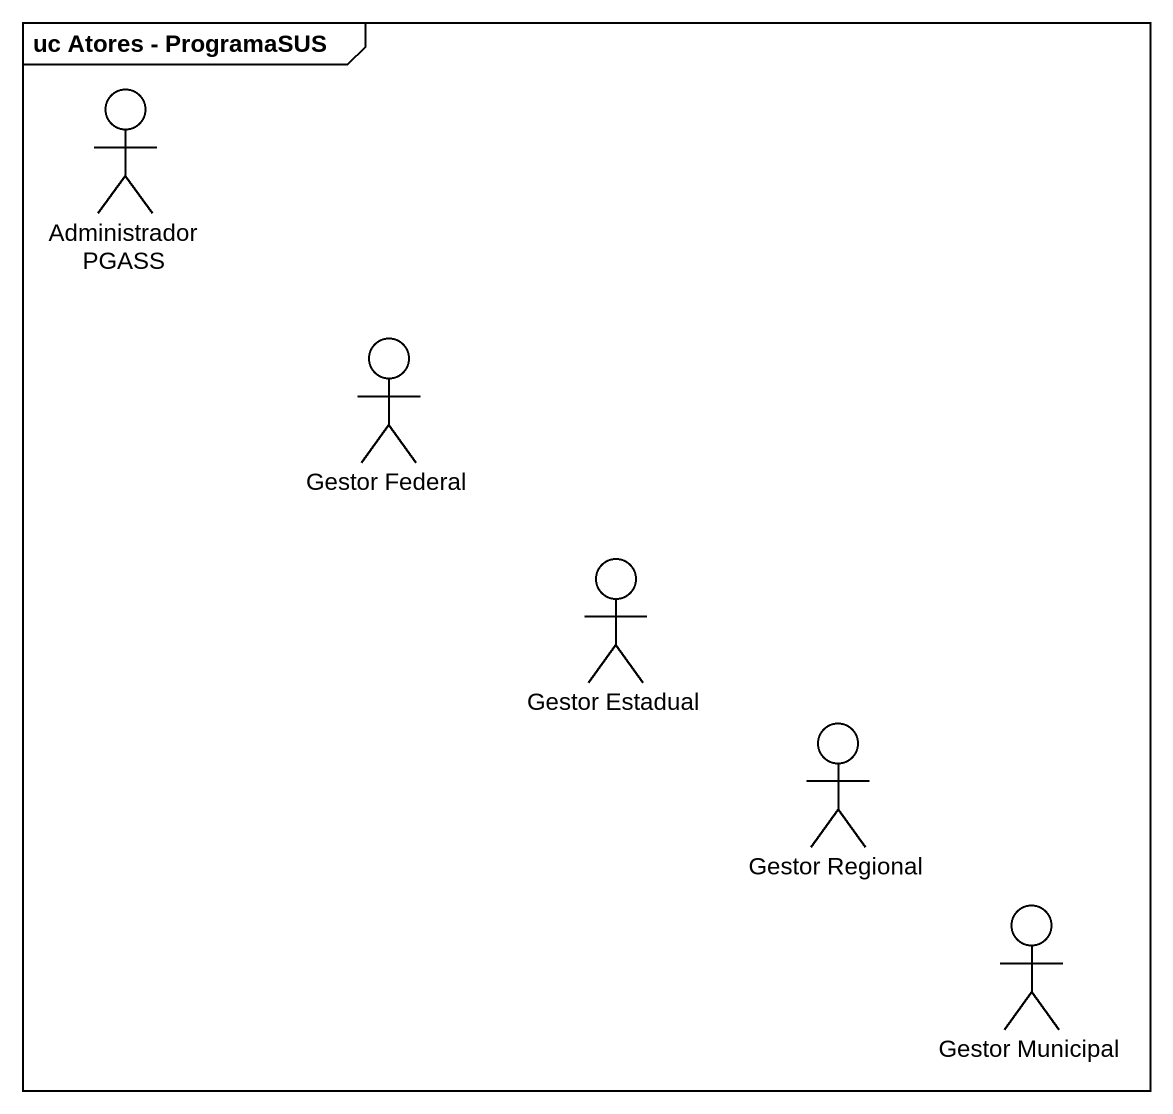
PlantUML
@startuml
mainframe uc Atores - ProgramaSUS
actor "Administrador PGASS" as Administrador_PGASS
actor "Gestor Federal" as Gestor_Federal
actor "Gestor Estadual" as Gestor_Estadual
actor "Gestor Regional" as Gestor_Regional
actor "Gestor Municipal" as Gestor_Municipal
@enduml
